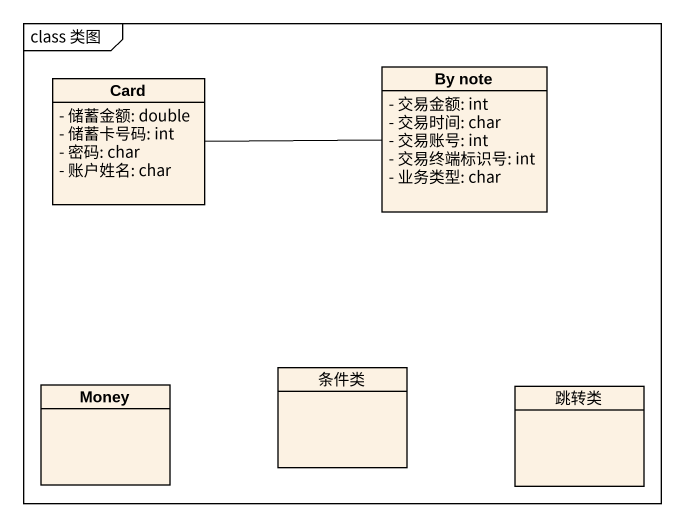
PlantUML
@startuml
mainframe class 类图
hide circle
hide empty members
skinparam classAttributeIconSize 0
class "Card" as Card_ {
  - 储蓄金额: double
  - 储蓄卡号码: int
  - 密码: char
  - 账户姓名: char
}
class "By note" as By_note {
  - 交易金额: int
  - 交易时间: char
  - 交易账号: int
  - 交易终端标识号: int
  - 业务类型: char
}
class Money
class 条件类
class 跳转类
Card_ -right- By_note
@enduml
